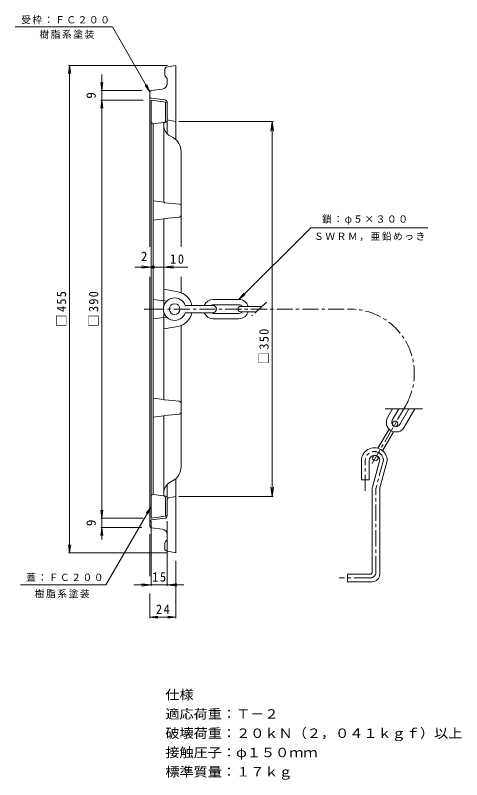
# Model space of a CAD drawing. Units: millimetres, scale not verified. Extents: x -520 to 527, y -404 to 383.
# Drawn here: x 111 to 527, y -330 to 383 of the extents above; entities that cross this region are included whole.
import ezdxf
from ezdxf.enums import TextEntityAlignment as Align

# ---------------------------------------------------------------- set-up
doc = ezdxf.new("R2010")
doc.units = ezdxf.units.MM
doc.header["$LTSCALE"] = 3
doc.header["$PDMODE"] = 32
doc.header["$PDSIZE"] = 2.4
doc.linetypes.add('CHAIN1', pattern=[8, 5, -1, 1, -1])
for name, color, linetype, lineweight in [('0-0', 3, 'Continuous', 18), ('0-1', 2, 'Continuous', 18), ('0-2', 6, 'Continuous', 9), ('0-4', 7, 'Continuous', 18), ('0-E', 7, 'Continuous', 18)]:
    doc.layers.add(name, color=color, linetype=linetype, lineweight=lineweight)
doc.styles.add('ＭＳ ゴシック', font='')
doc.styles.get('ＭＳ ゴシック').set_extended_font_data('MS Gothic')

msp = doc.modelspace()

# ---------------------------------------------------------------- linework, layer by layer
at = {"layer": '0-0'}
for p, q in [((237.457, 304.176), (251.139, 302.496)), ((237.457, 304.176), (237.457, -85.824)), ((250.957, 302.518), (250.957, 284.965)), ((252.457, 285.676), (252.457, 272.808)), ((237.457, 283.226), (239.457, 282.226)), ((239.457, 282.226), (251.139, 283.66)), ((239.457, 282.226), (239.457, -63.874)), ((249.457, 283.454), (249.457, 208.948)), ((257.957, 269.268), (254.457, 271.289)), ((265.457, 256.278), (265.457, 167.214)), ((239.457, 210.176), (249.457, 208.948)), ((250.405, 208.487), (264.097, 207.203)), ((239.457, 192.176), (249.457, 193.404)), ((249.457, 193.404), (249.457, 112.377)), ((250.405, 193.865), (264.097, 195.148)), ((265.457, 139.331), (265.457, 124.546)), ((249.457, 127.676), (262.3, 125.429)), ((239.457, 118.176), (249.457, 116.948)), ((249.457, 117.176), (252.161, 116.727)), ((239.457, 100.176), (249.457, 101.404)), ((249.457, 24.948), (249.457, 105.974)), ((249.457, 101.176), (252.161, 101.625)), ((249.457, 90.676), (262.3, 92.923)), ((265.457, 93.805), (265.457, -37.926)), ((239.457, 26.176), (249.457, 24.948)), ((250.405, 24.487), (264.097, 23.203)), ((239.457, 8.176), (249.457, 9.404)), ((249.457, -65.102), (249.457, 9.404)), ((250.405, 9.865), (264.097, 11.148)), ((252.457, -67.324), (252.457, -54.456)), ((257.957, -50.917), (254.457, -52.938)), ((237.457, -64.874), (239.457, -63.874)), ((239.457, -63.874), (251.139, -65.309)), ((250.957, -84.167), (250.957, -66.613)), ((237.457, -85.824), (251.139, -84.144))]:
    msp.add_line(p, q, dxfattribs=at)
for centre, radius, start, end in [((250.957, 301.007), 1.5, 0, 82.99966), ((259.457, 279.949), 10, 180, 239.9998), ((249.457, 284.965), 1.5, 277.00034, 0), ((250.957, 285.149), 1.5, 277.00034, 0), ((250.457, 256.278), 15, 0, 59.99998), ((250.545, 209.98), 1.5, 223.49225, 264.64534), ((263.957, 205.71), 1.5, 0, 84.64534), ((250.545, 192.371), 1.5, 95.35466, 136.50775), ((263.957, 196.642), 1.5, 275.35466, 1.29904), ((259.457, 109.176), 16.5, 12.24657, 80.07664), ((259.457, 109.176), 16.5, 279.92336, 347.75369), ((250.545, 25.98), 1.5, 223.49225, 264.64534), ((263.957, 21.71), 1.5, 358.70096, 84.64534), ((250.545, 8.371), 1.5, 95.35466, 136.50775), ((263.957, 12.642), 1.5, 275.35466, 0), ((250.457, -37.926), 15, 300.00002, 0), ((259.457, -61.598), 10, 120.0002, 180), ((249.457, -66.613), 1.5, 0, 82.99966), ((250.957, -66.798), 1.5, 0, 82.99966), ((250.957, -82.655), 1.5, 277.00034, 0)]:
    msp.add_arc(centre, radius, start, end, dxfattribs=at)
at = {"layer": '0-1'}
for p, q in [((251.662, 334.917), (260.457, 336.676)), ((260.457, 336.676), (260.457, 267.458)), ((250.457, 327.297), (250.457, 333.446)), ((252.017, 325.115), (250.896, 326.236)), ((252.457, 319.589), (252.457, 324.054)), ((248.077, 314.628), (237.771, 313.34)), ((236.457, 167.214), (236.457, 311.851)), ((250.705, 304.394), (237.771, 306.011)), ((252.457, 302.41), (252.457, 286.92)), ((253.68, 285.446), (260.457, 284.176)), ((236.457, 139.331), (236.457, -93.5)), ((260.457, -118.324), (260.457, -49.107)), ((252.457, -84.059), (252.457, -68.569)), ((253.68, -67.095), (260.457, -65.824)), ((250.705, -86.043), (237.771, -87.66)), ((248.077, -96.277), (237.771, -94.989)), ((252.017, -106.764), (250.896, -107.885)), ((252.457, -101.238), (252.457, -105.703)), ((250.457, -108.946), (250.457, -115.095)), ((251.662, -116.566), (260.457, -118.324))]:
    msp.add_line(p, q, dxfattribs=at)
at = {"layer": '0-1', "linetype": 'CHAIN1'}
msp.add_line((231.12, 109.176), (236.457, 109.176), dxfattribs=at)
at = {"layer": '0-1'}
for centre, radius, start, end in [((251.957, 333.446), 1.5, 101.30968, 180), ((251.957, 327.297), 1.5, 180, 225.00023), ((250.957, 324.054), 1.5, 0, 45.00023), ((247.457, 319.589), 5, 277.12512, 0), ((237.957, 311.851), 1.5, 97.12497, 180), ((237.957, 307.5), 1.5, 180.00067, 262.87503), ((250.457, 302.41), 2, 0, 82.87468), ((253.957, 286.92), 1.5, 180, 259.38058), ((253.957, -68.569), 1.5, 100.61942, 180), ((250.457, -84.059), 2, 277.12532, 0), ((237.957, -89.149), 1.5, 97.12497, 179.99933), ((237.957, -93.5), 1.5, 180, 262.87503), ((247.457, -101.238), 5, 0, 82.87488), ((250.957, -105.703), 1.5, 314.99977, 0), ((251.957, -108.946), 1.5, 134.99977, 180), ((251.957, -115.095), 1.5, 180, 258.69032)]:
    msp.add_arc(centre, radius, start, end, dxfattribs=at)
at = {"layer": '0-2'}
for p, q in [((295.457, 118.176), (319.457, 118.176)), ((295.457, 113.176), (319.457, 113.176)), ((320.957, 111.676), (340.957, 111.676)), ((295.457, 105.175), (319.457, 105.175)), ((295.457, 100.176), (319.457, 100.176)), ((320.957, 106.676), (335.601, 106.676)), ((490.802, 16.089), (456.08, 16.089)), ((462.918, 16.089), (458.222, 7.956)), ((468.691, 16.089), (462.552, 5.456)), ((477.929, 16.089), (469.48, 1.456)), ((483.702, 16.089), (473.81, -1.044)), ((462.29, 2.002), (463.101, 3.407)), ((466.62, -0.498), (467.431, 0.907)), ((449.147, -20.761), (459.528, -2.782)), ((453.57, -23.101), (463.859, -5.282)), ((444.601, -28.636), (445.354, -27.332)), ((433.871, -50.306), (433.871, -32.306)), ((440.871, -50.306), (440.871, -32.306)), ((450.819, -31.581), (444.042, -56.873)), ((448.931, -31.136), (449.937, -29.395)), ((457.871, -32.306), (451.042, -57.794)), ((440.871, -50.306), (433.871, -50.306)), ((443.871, -136.306), (443.871, -58.167)), ((450.871, -138.306), (450.871, -59.088)), ((420.871, -145.306), (420.871, -138.306)), ((441.871, -138.306), (420.871, -138.306)), ((443.871, -145.306), (420.871, -145.306))]:
    msp.add_line(p, q, dxfattribs=at)
at = {"layer": '0-2', "linetype": 'CHAIN1'}
for p, q in [((345.262, 115.695), (331.539, 102.885)), ((234.708, 109.176), (423.13, 109.176)), ((475.092, 19.176), (443.884, -34.878)), ((437.371, -60.537), (437.371, -32.306)), ((454.361, -31.884), (447.422, -57.778)), ((447.371, -136.306), (447.371, -58.167)), ((441.871, -141.806), (412.9, -141.806))]:
    msp.add_line(p, q, dxfattribs=at)
at = {"layer": '0-2', "color": 4, "lineweight": 18}
for p, q in [((269.356, 112.676), (294.957, 112.676)), ((269.356, 105.676), (294.957, 105.676))]:
    msp.add_line(p, q, dxfattribs=at)
msp.add_circle((259.457, 109.176), 5, dxfattribs=at)
at = {"layer": '0-2'}
for centre in [(465.266, 2.157), (446.766, -29.886)]:
    msp.add_circle(centre, 2.5, dxfattribs=at)
at = {"layer": '0-2', "color": 4, "lineweight": 18}
for centre, radius, start, end in [((259.457, 109.176), 10.5, 19.47118, 340.52882), ((294.957, 109.176), 3.5, 270, 90)]:
    msp.add_arc(centre, radius, start, end, dxfattribs=at)
at = {"layer": '0-2'}
for centre, radius, start, end in [((295.457, 109.176), 9, 90, 157.1138), ((319.457, 109.176), 9, 16.12759, 90), ((295.457, 109.176), 4, 89.99962, 118.95245), ((320.957, 109.176), 2.5, 90, 270), ((319.457, 109.176), 4, 38.68221, 90), ((295.457, 109.176), 9, 202.88445, 270), ((295.457, 109.176), 4, 241.04118, 270.00038), ((319.457, 109.176), 9, 269.99983, 343.87241), ((319.457, 109.176), 4, 270, 321.31779), ((466.016, 3.456), 9, 150, 330), ((466.016, 3.456), 4, 150, 330), ((445.871, -32.306), 12, 359.99998, 180), ((445.871, -32.306), 5, 8.33247, 180), ((448.871, -58.167), 5, 165, 180), ((455.871, -59.088), 5, 165, 180), ((441.871, -136.306), 2, 270, 0), ((443.871, -138.306), 7, 270, 0)]:
    msp.add_arc(centre, radius, start, end, dxfattribs=at)
at = {"layer": '0-2', "linetype": 'CHAIN1'}
for centre, radius, start, end in [((423.13, 49.176), 60, 329.99995, 90), ((445.871, -32.306), 8.5, 2.84383, 180), ((448.871, -58.167), 1.5, 165, 180), ((441.871, -136.306), 5.5, 270, 0)]:
    msp.add_arc(centre, radius, start, end, dxfattribs=at)
at = {"layer": '0-4'}
for p, q in [((161.457, 336.676), (160.478, 329.24)), ((252.957, 336.676), (160.557, 336.676)), ((161.457, -118.324), (161.457, 336.676)), ((161.457, 336.676), (162.436, 329.24)), ((191.457, -105.865), (191.457, 328.165)), ((191.457, 313.176), (190.478, 320.611)), ((191.457, 313.176), (192.436, 320.611)), ((228.957, 313.176), (190.557, 313.176)), ((191.457, 304.176), (190.478, 296.74)), ((229.957, 304.176), (190.557, 304.176)), ((191.457, 304.176), (192.436, 296.74)), ((263.457, 284.176), (351.357, 284.176)), ((350.457, 284.176), (349.282, 275.253)), ((350.457, -65.824), (350.457, 284.176)), ((350.457, 284.176), (351.631, 275.253)), ((271.709, 148.429), (222.162, 148.429)), ((237.457, 148.429), (228.534, 149.604)), ((237.457, 148.429), (228.534, 147.255)), ((249.457, 148.429), (258.38, 149.604)), ((249.457, 148.429), (258.38, 147.255)), ((350.457, -65.824), (349.282, -56.901)), ((350.457, -65.824), (351.631, -56.901)), ((263.457, -65.824), (351.357, -65.824)), ((191.457, -85.824), (190.478, -78.388)), ((191.457, -85.824), (192.436, -78.388)), ((229.957, -85.824), (190.557, -85.824)), ((237.457, -88.824), (237.457, -149.224)), ((252.457, -88.824), (252.457, -149.224)), ((191.457, -94.824), (190.478, -102.26)), ((228.957, -94.824), (190.557, -94.824)), ((191.457, -94.824), (192.436, -102.26)), ((236.457, -101), (236.457, -140.052)), ((161.457, -118.324), (160.478, -110.889)), ((161.457, -118.324), (162.436, -110.889)), ((252.957, -118.324), (160.557, -118.324)), ((260.457, -125.824), (260.457, -179.224)), ((268.189, -148.324), (221.398, -148.324)), ((237.457, -148.324), (228.534, -147.15)), ((237.457, -148.324), (228.534, -149.499)), ((252.457, -148.324), (261.38, -147.15)), ((252.457, -148.324), (261.38, -149.499)), ((236.457, -156.325), (236.457, -179.224)), ((236.457, -178.324), (243.892, -177.345)), ((236.457, -178.324), (260.457, -178.324)), ((236.457, -178.324), (243.892, -179.303)), ((260.457, -178.324), (253.021, -177.345)), ((260.457, -178.324), (253.021, -179.303))]:
    msp.add_line(p, q, dxfattribs=at)
msp.add_point((239.457, 148.429), dxfattribs=at)
at = {"layer": '0-E'}
for p, q in [((236.457, 311.851), (231.891, 317.801)), ((236.457, 311.851), (233.587, 318.78)), ((319.457, 118.176), (324.022, 124.126)), ((319.457, 118.176), (325.407, 122.741)), ((237.457, -75.349), (232.891, -81.299)), ((237.457, -75.349), (234.587, -82.278))]:
    msp.add_line(p, q, dxfattribs=at)
for points in [[(236.457, 311.851), (201.34, 372.676), (110.758, 372.676)], [(319.457, 118.176), (386.457, 185.176), (495.722, 185.176)], [(237.457, -75.349), (195.325, -148.324), (115.576, -148.324)]]:
    msp.add_lwpolyline(points, dxfattribs=at)

# ---------------------------------------------------------------- texts
at = {"layer": '0-4', "color": 2, "style": 'ＭＳ ゴシック'}
for p in [(188.457, 305.676), (188.457, -93.324)]:
    msp.add_text('9', height=8.798, rotation=90, dxfattribs=at).set_placement(p, align=Align.BOTTOM_LEFT)
msp.add_text('2', height=8.798, dxfattribs=at).set_placement((228.047, 151.429), align=Align.BOTTOM_LEFT)
at = {"layer": '0-4', "color": 2, "char_height": 8.798, "attachment_point": 7, "style": 'ＭＳ ゴシック'}
for s, insert in [('\\T1.27;\\W0.95;10', (255.253, 151.429)), ('\\T1.27;\\W0.95;15', (238.582, -145.324)), ('\\T1.27;\\W0.95;24', (242.082, -175.324))]:
    msp.add_mtext(s, dxfattribs=dict(at, insert=insert))
at = {"layer": '0-4', "color": 2, "char_height": 8.798, "attachment_point": 7, "rotation": 90, "style": 'ＭＳ ゴシック'}
for s, insert in [('\\T1.21;\\W0.95;□455', (158.457, 92.676)), ('\\T1.21;\\W0.95;□390', (188.457, 92.676)), ('\\T1.21;\\W0.95;□350', (347.457, 57.608))]:
    msp.add_mtext(s, dxfattribs=dict(at, insert=insert))
at = {"layer": '0-E', "color": 2, "style": 'ＭＳ ゴシック', "width": 1.1}
for s, p in [('仕様', (250.814, -257.736)), ('適応荷重：Ｔ－２', (250.814, -275.736)), ('破壊荷重：２０ｋＮ（２，０４１ｋｇｆ）以上', (250.814, -293.736)), ('接触圧子：φ１５０ｍｍ', (250.814, -311.736)), ('標準質量：１７ｋｇ', (250.814, -329.736))]:
    msp.add_text(s, height=8.798, dxfattribs=at).set_placement(p, align=Align.BOTTOM_LEFT)
at = {"layer": '0-E', "char_height": 6.598, "attachment_point": 7, "style": 'ＭＳ ゴシック'}
for s, insert in [('\\T1.17;受枠：ＦＣ２００', (116.318, 375.122)), ('\\T1.17;樹脂系塗装', (133.345, 361.57)), ('\\T1.17;鎖：φ５×３００', (397.053, 188.049)), ('\\T1.17;ＳＷＲＭ，亜鉛めっき', (389.6, 172.788)), ('\\T1.17;蓋：ＦＣ２００', (120.936, -144.987)), ('\\T1.17;樹脂系塗装', (128.977, -160.622))]:
    msp.add_mtext(s, dxfattribs=dict(at, insert=insert))

doc.saveas('drawing.dxf')
